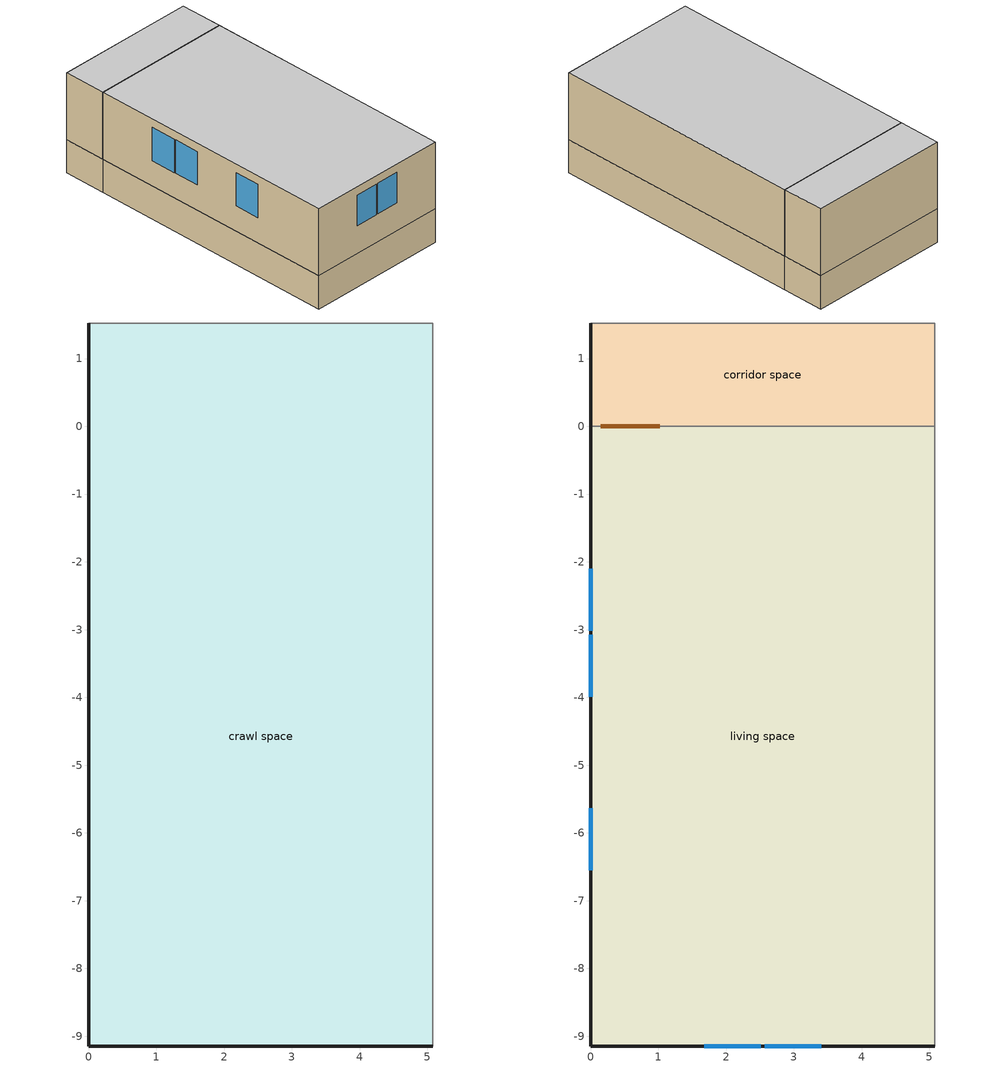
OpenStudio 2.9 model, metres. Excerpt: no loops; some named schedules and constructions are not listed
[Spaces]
crawl space
 floor foundation (FloorFndGrndCS): 0,0 0,1.52 5.08,1.52 5.08,0 z-1.22
 floor foundation (FloorFndGrndCS 1): 0,-9.14 0,0 5.08,0 5.08,-9.14 z-1.22
 wall foundation (WallFndGrndCS): 0,1.52 0,0 z-1.22:0
 wall adiabatic (WallFndGrndCS): 5.08,0 5.08,1.52 0,1.52 z-1.22:0
 wall foundation (WallFndGrndCS 1): 0,0 0,-9.14 5.08,-9.14 z-1.22:0
 wall adiabatic (WallFndGrndCS 1): 5.08,-9.14 5.08,0 z-1.22:0
 ceiling adiabatic (SurfaceTypeRoofAdiabatic Reversed): 5.08,0 5.08,1.52 0,1.52 0,0 z0
living space
 floor to crawl space (FloorCSInsFin Reversed): 0,-9.14 0,0 5.08,0 5.08,-9.14 z0
 wall outside (WallExtInsFin): 0,0 0,-9.14 5.08,-9.14 z0:2.44
 wall adiabatic (WallIntFinUninsFin Reversed): 5.08,-9.14 5.08,0 0,0 z0:2.44
 window (WindowConstruction): 1.67,-9.14 2.51,-9.14 / 2.57,-9.14 3.41,-9.14 z1.02:2.13; 0,-2.1 0,-3.02 / 0,-3.08 0,-3.99 / 0,-5.64 0,-6.55 z0.91:2.13
 ceiling adiabatic (SurfaceTypeRoofAdiabatic Reversed): 5.08,-9.14 5.08,0 0,0 0,-9.14 z2.44
corridor space
 floor adiabatic (FloorUnfinUninsUnfin): 0,0 0,1.52 5.08,1.52 5.08,0 z0
 wall outside (WallExtUninsUnfin): 0,1.52 0,0 z0:2.44
 wall adiabatic (WallIntUnfinUninsUnfin Reversed): 0,0 5.08,0 5.08,1.52 0,1.52 z0:2.44
 door inside (UninsDoor): 0.15,0 1.02,0 z0:2.13
 ceiling adiabatic (SurfaceTypeRoofAdiabatic Reversed): 5.08,0 5.08,1.52 0,1.52 0,0 z2.44
[Construction]
FloorCSInsFin: FloorIns, Plywood 0.75 in., Wood Floor, Floor Covering
[Schedule:Day]
res occupants schedule allday1; res occupants schedule allday2; res occupants schedule allday3; res occupants schedule allday4; res occupants schedule allday5; res occupants schedule allday6; res occupants schedule allday7; res occupants schedule allday8; res occupants schedule allday9; res occupants schedule allday10; res occupants schedule allday11; res occupants schedule allday12: 7, 0, 1, 8, 0, 0.88, 9, 0, 0.41, 16, 0, 0.24, 17, 0, 0.29, 18, 0, 0.55, 21, 0, 0.9, 24, 0, 1
Window shading schedule allday1; Window shading schedule allday2; Window shading schedule allday3; Window shading schedule allday4; Window shading schedule allday11; Window shading schedule allday12; res shower schedule allday4; res bath schedule allday1; res bath schedule allday2; res bath schedule allday3; res bath schedule allday5; res bath schedule allday6; res bath schedule allday7; Schedule Day 9; Schedule Day 12; Schedule Day 13; Schedule Day 11; Schedule Day 16; res refrig schedule winter design; Schedule Day 17; res cw schedule allday1; res cw schedule allday4; res cw schedule allday7; Schedule Day 18; res cd electric schedule allday1; res cd electric schedule allday4; res cd electric schedule allday7; Schedule Day 19; res dw schedule allday4; res dw schedule allday5; res dw schedule allday6; Schedule Day 22; res range electric|false schedule winter design; Schedule Day 25; res lighting interior winter design; Schedule Day 30; res lighting exterior winter design; Schedule Day 33; res misc plug loads schedule winter design; Schedule Day 36; res extra refrig schedule winter design; Schedule Day 39; res freezer schedule winter design; Schedule Day 42; res pool heater electric schedule winter design; Schedule Day 49; res hot tub heater electric schedule winter design; Schedule Day 56; res well pump schedule winter design; Schedule Day 59; res gas fireplace schedule winter design; Schedule Day 62; res gas grill schedule winter design; Schedule Day 65; res gas lighting schedule winter design: 24, 0, 0
Window shading schedule allday5; Window shading schedule allday6; Window shading schedule allday7; Window shading schedule allday8; Window shading schedule allday9; Window shading schedule allday10; res refrig schedule summer design; res range electric|false schedule summer design; res lighting interior summer design; res lighting exterior summer design; res misc plug loads schedule summer design; res extra refrig schedule summer design; res freezer schedule summer design; res pool heater electric schedule summer design; res hot tub heater electric schedule summer design; res well pump schedule summer design; res gas fireplace schedule summer design; res gas grill schedule summer design; res gas lighting schedule summer design: 24, 0, 1
res shower schedule allday1: 6, 50, 0, 7, 10, 0.3217, 24, 0, 0
res shower schedule allday2: 5, 20, 0, 5, 30, 0.0446485, 5, 40, 0.267891, 24, 0, 0
res shower schedule allday3: 10, 40, 0, 10, 50, 0.210262, 12, 40, 0, 12, 50, 0.541416, 24, 0, 0
res shower schedule allday5: 7, 0, 0, 7, 10, 0.141514, 7, 20, 0.330198, 8, 0, 0, 8, 10, 0.470095, 24, 0, 0
res shower schedule allday6: 18, 10, 0, 18, 20, 0.281533, 18, 30, 0.16892, 19, 40, 0, 19, 50, 0.156797, 24, 0, 0
res shower schedule allday7: 6, 20, 0, 6, 30, 0.196473, 6, 40, 0.0327455, 24, 0, 0
res sink schedule allday1: 0, 10, 0, 0, 20, 0.0089079, 6, 10, 0, 6, 20, 0.0327334, 6, 50, 0, 7, 0, 0.0036303, 7, 30, 0, 7, 40, 0.0012203, 8, 40, 0, 8, 50, 0.0293777, 9, 0, 0, 9, 10, 0.0006406, 10, 20, 0, 10, 30, 0.0276083, 10, 40, 0, 10, 50, 0.026022, 11, 50, 0, 12, 0, 0.0396278, 12, 10, 0.0410006, 12, 20, 0, 12, 30, 0.0009762, 13, 30, 0, 13, 40, 0.0448139, 15, 0, 0, 15, 10, 9.15e-05, 16, 50, 0, 17, 0, 0.0038438, 17, 40, 0, 17, 50, 0.140299, 18, 0, 0.113972, 18, 10, 0, 18, 20, 0.0313606, 18, 30, 0.0324283, 18, 50, 0, 19, 0, 0.0892923, 19, 30, 0, 19, 40, 0.0042708, 19, 50, 0.0004881, 20, 30, 0, 20, 40, 0.0281574, 20, 50, 0.0158328, 21, 0, 0.0018914, 24, 0, 0
res sink schedule allday2: 1, 30, 0, 1, 40, 0.0312691, 6, 10, 0, 6, 20, 0.0160769, 6, 30, 0.0131788, 7, 10, 0, 7, 20, 0.0125686, 8, 10, 0, 8, 20, 0.0342892, 9, 0, 0, 9, 10, 0.0162599, 10, 20, 0, 10, 30, 0.033435, 10, 40, 0.0938072, 10, 50, 0.0149786, 15, 20, 0, 15, 30, 0.0282184, 16, 20, 0, 16, 30, 0.0201037, 17, 30, 0, 17, 40, 0.0615924, 17, 50, 0.0150702, 18, 30, 0, 18, 40, 0.0582367, 18, 50, 0, 19, 0, 0.0076571, 19, 30, 0, 19, 40, 0.0291641, 19, 50, 0.114582, 20, 0, 0.037889, 20, 10, 0.133923, 20, 30, 0, 20, 40, 0.0056132, 20, 50, 0.20482, 21, 0, 0.0489322, 21, 10, 0, 21, 20, 0.0060708, 23, 20, 0, 23, 30, 0.0179683, 24, 0, 0
res sink schedule allday3: 5, 0, 0, 5, 10, 0.0023185, 5, 20, 0, 5, 30, 0.0415497, 9, 40, 0, 9, 50, 0.0073215, 10, 50, 0, 11, 0, 0.0216901, 11, 30, 0, 11, 40, 0.033313, 12, 50, 0, 13, 0, 0.0028371, 13, 40, 0, 13, 50, 0.06687, 14, 0, 0.0222087, 17, 30, 0, 17, 40, 0.0461867, 17, 50, 0, 18, 0, 0.0373093, 18, 40, 0, 18, 50, 0.0486272, 19, 50, 0, 20, 0, 0.0165954, 21, 0, 0, 21, 10, 0.0269676, 22, 20, 0, 22, 30, 0.0196461, 23, 40, 0, 23, 50, 0.0205308, 24, 0, 0
res sink schedule allday4: 3, 50, 0, 4, 0, 0.0035998, 6, 20, 0, 6, 30, 0.0034472, 7, 20, 0, 7, 30, 0.0008847, 8, 10, 0, 8, 20, 0.0315741, 8, 50, 0, 9, 0, 0.0475595, 9, 10, 0.0855095, 9, 20, 0.028737, 9, 30, 0.0039048, 13, 0, 0, 13, 10, 0.0230323, 13, 20, 0.0186394, 13, 50, 0, 14, 0, 0.0002746, 14, 20, 0, 14, 30, 0.0273948, 15, 40, 0, 15, 50, 0.0091214, 17, 10, 0, 17, 20, 0.0524407, 18, 10, 0, 18, 20, 0.0436546, 18, 40, 0, 18, 50, 0.0005796, 19, 20, 0, 19, 30, 0.182672, 19, 40, 0, 19, 50, 0.0013728, 20, 10, 0, 20, 20, 0.081208, 20, 50, 0, 21, 0, 0.0241916, 21, 10, 0, 21, 20, 0.004637, 21, 30, 0, 21, 40, 0.0450274, 22, 30, 0, 22, 40, 0.0015253, 23, 0, 0, 23, 10, 0.0277913, 23, 20, 0, 23, 30, 0.0608297, 23, 40, 0.0028981, 24, 0, 0
res sink schedule allday5: 3, 0, 0, 3, 10, 0.0350214, 5, 30, 0, 5, 40, 0.171782, 8, 30, 0, 8, 40, 0.0929226, 8, 50, 0.0036608, 9, 30, 0, 9, 40, 0.0233374, 10, 0, 0, 10, 10, 0.0727273, 10, 20, 0.0104027, 10, 40, 0, 10, 50, 0.0063758, 11, 20, 0, 11, 30, 0.0075046, 13, 50, 0, 14, 0, 0.0038133, 14, 20, 0, 14, 30, 0.0120195, 16, 0, 0, 16, 10, 0.0032032, 17, 50, 0, 18, 0, 0.0230018, 18, 10, 0, 18, 20, 0.0827029, 21, 0, 0, 21, 10, 0.011806, 21, 20, 0, 21, 30, 0.0045149, 22, 30, 0, 22, 40, 0.0088774, 24, 0, 0
res sink schedule allday6: 0, 10, 0, 0, 20, 0.0124161, 0, 30, 0, 0, 40, 0.0515558, 0, 50, 0, 1, 0, 0.0037218, 1, 20, 0, 1, 30, 0.00241, 2, 40, 0, 2, 50, 0.0780355, 8, 40, 0, 8, 50, 0.0601281, 9, 0, 0.229591, 9, 10, 0.0414277, 9, 20, 0.0142465, 9, 30, 0.0224832, 10, 0, 0, 10, 10, 0.155033, 10, 20, 0.0674192, 12, 10, 0, 12, 20, 0.014155, 12, 30, 0.019219, 12, 40, 0, 12, 50, 0.0363636, 14, 10, 0, 14, 20, 0.0112569, 15, 10, 0, 15, 20, 0.0534167, 15, 30, 0.0531116, 16, 10, 0, 16, 20, 0.0891703, 16, 30, 0, 16, 40, 0.0036608, 16, 50, 0.0217511, 17, 40, 0, 17, 50, 0.0199207, 18, 0, 0.0567724, 18, 10, 0, 18, 20, 0.0190055, 18, 30, 0.0486271, 18, 40, 0.0200733, 19, 10, 0, 19, 20, 0.0469189, 22, 30, 0, 22, 40, 0.0929834, 23, 0, 0, 23, 10, 0.057047, 24, 0, 0
res sink schedule allday7: 7, 30, 0, 7, 40, 0.0181208, 8, 50, 0, 9, 0, 0.0628737, 9, 10, 0.0549116, 11, 40, 0, 11, 50, 0.0449969, 12, 0, 0, 12, 10, 0.0013728, 15, 50, 0, 16, 0, 0.0452105, 17, 10, 0, 17, 20, 0.018975, 17, 30, 0.0063453, 17, 40, 0.0208664, 18, 20, 0, 18, 30, 0.0886515, 18, 40, 0.0229104, 19, 10, 0, 19, 20, 0.0531422, 19, 30, 0.002471, 19, 40, 0.0870044, 21, 0, 0, 21, 10, 0.0212325, 23, 30, 0, 23, 40, 0.0184564, 24, 0, 0
res bath schedule allday4: 15, 0, 0, 15, 10, 0.116266, 15, 20, 0.0581331, 18, 50, 0, 19, 0, 0.430102, 19, 10, 0.0860203, 24, 0, 0
res hot water distribution schedule allday1; res hot water distribution schedule allday2; res hot water distribution schedule allday3; res hot water distribution schedule allday4; res hot water distribution schedule allday5; res hot water distribution schedule allday6; res hot water distribution schedule allday7; res hot water distribution schedule allday8; res hot water distribution schedule allday9; res hot water distribution schedule allday10; res hot water distribution schedule allday11; res hot water distribution schedule allday12: 1, 0, 0.078424, 2, 0, 0.0392749, 4, 0, 0.00981873, 5, 0, 0.0392749, 6, 0, 0.274547, 7, 0, 0.941213, 8, 0, 1, 9, 0, 0.960725, 10, 0, 0.843152, 11, 0, 0.764728, 12, 0, 0.60788, 13, 0, 0.529456, 15, 0, 0.470544, 16, 0, 0.411757, 17, 0, 0.548968, 18, 0, 0.725453, 19, 0, 0.86279, 20, 0, 0.823515, 21, 0, 0.745091, 22, 0, 0.60788, 23, 0, 0.529456, 24, 0, 0.294058
res heating setpoint allday1; res heating setpoint allday2; res heating setpoint allday3; res heating setpoint allday4; res heating setpoint allday5; res heating setpoint allday6; res heating setpoint allday7; res heating setpoint allday8; res heating setpoint allday9; res heating setpoint allday10; res heating setpoint allday11; res heating setpoint allday12; res heating setpoint winter design; res cooling setpoint winter design: 24, 0, 21.1111
res heating setpoint summer design; res cooling setpoint summer design: 24, 0, 23.8889
res cooling setpoint allday1; res cooling setpoint allday2; res cooling setpoint allday3; res cooling setpoint allday4; res cooling setpoint allday5; res cooling setpoint allday6; res cooling setpoint allday7; res cooling setpoint allday8; res cooling setpoint allday9; res cooling setpoint allday10; res cooling setpoint allday11; res cooling setpoint allday12: 1, 0, 22.2222, 2, 0, 22.2222, 3, 0, 22.2222, 4, 0, 22.2222, 5, 0, 22.2222, 6, 0, 22.2222, 7, 0, 22.2222, 8, 0, 22.2222, 9, 0, 22.2222, 10, 0, 22.2222, 11, 0, 22.2222, 12, 0, 22.2222, 13, 0, 22.2222, 14, 0, 22.2222, 15, 0, 22.2222, 16, 0, 22.2222, 17, 0, 22.2222, 18, 0, 22.2222, 19, 0, 22.2222, 20, 0, 22.2222, 21, 0, 22.2222, 22, 0, 22.2222, 23, 0, 22.2222, 24, 0, 22.2222
res ceil fan benchmark|living space schedule allday1; res ceil fan benchmark|living space schedule allday12; res misc plug loads schedule allday1; res misc plug loads schedule allday12: 1, 0, 0.559347, 3, 0, 0.517396, 4, 0, 0.503412, 5, 0, 0.461461, 6, 0, 0.503412, 7, 0, 0.601298, 8, 0, 0.657232, 9, 0, 0.475445, 10, 0, 0.321624, 11, 0, 0.335608, 12, 0, 0.349592, 13, 0, 0.335608, 14, 0, 0.391543, 15, 0, 0.433494, 16, 0, 0.447477, 17, 0, 0.545363, 18, 0, 0.741134, 19, 0, 0.880971, 20, 0, 0.936905, 21, 0, 0.99284, 22, 0, 0.964873, 23, 0, 0.825036, 24, 0, 0.699183
res ceil fan benchmark|living space schedule allday2; res misc plug loads schedule allday2: 1, 0, 0.56338, 3, 0, 0.521127, 4, 0, 0.507042, 5, 0, 0.464789, 6, 0, 0.507042, 7, 0, 0.605634, 8, 0, 0.661972, 9, 0, 0.478873, 10, 0, 0.323944, 11, 0, 0.338028, 12, 0, 0.352113, 13, 0, 0.338028, 14, 0, 0.394366, 15, 0, 0.43662, 16, 0, 0.450704, 17, 0, 0.549296, 18, 0, 0.746479, 19, 0, 0.887324, 20, 0, 0.943662, 21, 0, 1, 22, 0, 0.971831, 23, 0, 0.830986, 24, 0, 0.704225
res ceil fan benchmark|living space schedule allday3; res ceil fan benchmark|living space schedule allday5; res misc plug loads schedule allday3; res misc plug loads schedule allday5: 1, 0, 0.445057, 3, 0, 0.411678, 4, 0, 0.400551, 5, 0, 0.367172, 6, 0, 0.400551, 7, 0, 0.478436, 8, 0, 0.522942, 9, 0, 0.378298, 10, 0, 0.255908, 11, 0, 0.267034, 12, 0, 0.278161, 13, 0, 0.267034, 14, 0, 0.31154, 15, 0, 0.344919, 16, 0, 0.356046, 17, 0, 0.433931, 18, 0, 0.5897, 19, 0, 0.700965, 20, 0, 0.74547, 21, 0, 0.789976, 22, 0, 0.767723, 23, 0, 0.656459, 24, 0, 0.556321
res ceil fan benchmark|living space schedule allday4; res misc plug loads schedule allday4: 1, 0, 0.443264, 3, 0, 0.410019, 4, 0, 0.398938, 5, 0, 0.365693, 6, 0, 0.398938, 7, 0, 0.476509, 8, 0, 0.520835, 9, 0, 0.376775, 10, 0, 0.254877, 11, 0, 0.265959, 12, 0, 0.27704, 13, 0, 0.265959, 14, 0, 0.310285, 15, 0, 0.34353, 16, 0, 0.354611, 17, 0, 0.432183, 18, 0, 0.587325, 19, 0, 0.698141, 20, 0, 0.742468, 21, 0, 0.786794, 22, 0, 0.764631, 23, 0, 0.653815, 24, 0, 0.55408
res ceil fan benchmark|living space schedule allday6; res ceil fan benchmark|living space schedule allday9; res misc plug loads schedule allday6; res misc plug loads schedule allday9: 1, 0, 0.370657, 3, 0, 0.342857, 4, 0, 0.333591, 5, 0, 0.305792, 6, 0, 0.333591, 7, 0, 0.398456, 8, 0, 0.435522, 9, 0, 0.315058, 10, 0, 0.213128, 11, 0, 0.222394, 12, 0, 0.23166, 13, 0, 0.222394, 14, 0, 0.25946, 15, 0, 0.287259, 16, 0, 0.296525, 17, 0, 0.36139, 18, 0, 0.49112, 19, 0, 0.583784, 20, 0, 0.62085, 21, 0, 0.657916, 22, 0, 0.639383, 23, 0, 0.546719, 24, 0, 0.463321
res ceil fan benchmark|living space schedule allday7; res ceil fan benchmark|living space schedule allday8; res misc plug loads schedule allday7; res misc plug loads schedule allday8: 1, 0, 0.367968, 3, 0, 0.34037, 4, 0, 0.331171, 5, 0, 0.303573, 6, 0, 0.331171, 7, 0, 0.395565, 8, 0, 0.432362, 9, 0, 0.312772, 10, 0, 0.211581, 11, 0, 0.220781, 12, 0, 0.22998, 13, 0, 0.220781, 14, 0, 0.257577, 15, 0, 0.285175, 16, 0, 0.294374, 17, 0, 0.358768, 18, 0, 0.487557, 19, 0, 0.579549, 20, 0, 0.616346, 21, 0, 0.653142, 22, 0, 0.634744, 23, 0, 0.542752, 24, 0, 0.459959
res ceil fan benchmark|living space schedule allday10; res misc plug loads schedule allday10: 1, 0, 0.443712, 3, 0, 0.410434, 4, 0, 0.399341, 5, 0, 0.366063, 6, 0, 0.399341, 7, 0, 0.476991, 8, 0, 0.521362, 9, 0, 0.377156, 10, 0, 0.255135, 11, 0, 0.266227, 12, 0, 0.27732, 13, 0, 0.266227, 14, 0, 0.310599, 15, 0, 0.343877, 16, 0, 0.35497, 17, 0, 0.43262, 18, 0, 0.587919, 19, 0, 0.698847, 20, 0, 0.743218, 21, 0, 0.787589, 22, 0, 0.765404, 23, 0, 0.654476, 24, 0, 0.55464
res ceil fan benchmark|living space schedule allday11; res misc plug loads schedule allday11: 1, 0, 0.442368, 3, 0, 0.40919, 4, 0, 0.398131, 5, 0, 0.364953, 6, 0, 0.398131, 7, 0, 0.475545, 8, 0, 0.519782, 9, 0, 0.376013, 10, 0, 0.254361, 11, 0, 0.265421, 12, 0, 0.27648, 13, 0, 0.265421, 14, 0, 0.309657, 15, 0, 0.342835, 16, 0, 0.353894, 17, 0, 0.431309, 18, 0, 0.586137, 19, 0, 0.696729, 20, 0, 0.740966, 21, 0, 0.785203, 22, 0, 0.763084, 23, 0, 0.652493, 24, 0, 0.55296
res refrig schedule allday1; res refrig schedule allday12; res extra refrig schedule allday1; res extra refrig schedule allday12; res freezer schedule allday1; res freezer schedule allday12: 1, 0, 0.610949, 2, 0, 0.595675, 3, 0, 0.580401, 4, 0, 0.565128, 6, 0, 0.549854, 7, 0, 0.580401, 8, 0, 0.610949, 10, 0, 0.626223, 12, 0, 0.610949, 15, 0, 0.641496, 16, 0, 0.626223, 17, 0, 0.672044, 18, 0, 0.733139, 19, 0, 0.763686, 20, 0, 0.733139, 21, 0, 0.717865, 22, 0, 0.702591, 23, 0, 0.672044, 24, 0, 0.626223
res refrig schedule allday2; res extra refrig schedule allday2; res freezer schedule allday2: 1, 0, 0.609489, 2, 0, 0.594252, 3, 0, 0.579015, 4, 0, 0.563777, 6, 0, 0.54854, 7, 0, 0.579015, 8, 0, 0.609489, 10, 0, 0.624726, 12, 0, 0.609489, 15, 0, 0.639964, 16, 0, 0.624726, 17, 0, 0.670438, 18, 0, 0.731387, 19, 0, 0.761861, 20, 0, 0.731387, 21, 0, 0.71615, 22, 0, 0.700912, 23, 0, 0.670438, 24, 0, 0.624726
res refrig schedule allday3; res refrig schedule allday4; res refrig schedule allday5; res extra refrig schedule allday3; res extra refrig schedule allday4; res extra refrig schedule allday5; res freezer schedule allday3; res freezer schedule allday4; res freezer schedule allday5: 1, 0, 0.791241, 2, 0, 0.77146, 3, 0, 0.751679, 4, 0, 0.731898, 6, 0, 0.712117, 7, 0, 0.751679, 8, 0, 0.791241, 10, 0, 0.811022, 12, 0, 0.791241, 15, 0, 0.830803, 16, 0, 0.811022, 17, 0, 0.870365, 18, 0, 0.949489, 19, 0, 0.989051, 20, 0, 0.949489, 21, 0, 0.929708, 22, 0, 0.909927, 23, 0, 0.870365, 24, 0, 0.811022
res refrig schedule allday6; res refrig schedule allday7; res refrig schedule allday8; res refrig schedule allday9; res extra refrig schedule allday6; res extra refrig schedule allday7; res extra refrig schedule allday8; res extra refrig schedule allday9; res freezer schedule allday6; res freezer schedule allday7; res freezer schedule allday8; res freezer schedule allday9: 1, 0, 0.8, 2, 0, 0.78, 3, 0, 0.76, 4, 0, 0.74, 6, 0, 0.72, 7, 0, 0.76, 8, 0, 0.8, 10, 0, 0.82, 12, 0, 0.8, 15, 0, 0.84, 16, 0, 0.82, 17, 0, 0.88, 18, 0, 0.96, 19, 0, 1, 20, 0, 0.96, 21, 0, 0.94, 22, 0, 0.92, 23, 0, 0.88, 24, 0, 0.82
res refrig schedule allday10; res extra refrig schedule allday10; res freezer schedule allday10: 1, 0, 0.679562, 2, 0, 0.662573, 3, 0, 0.645584, 4, 0, 0.628595, 6, 0, 0.611606, 7, 0, 0.645584, 8, 0, 0.679562, 10, 0, 0.696551, 12, 0, 0.679562, 15, 0, 0.71354, 16, 0, 0.696551, 17, 0, 0.747518, 18, 0, 0.815474, 19, 0, 0.849453, 20, 0, 0.815474, 21, 0, 0.798485, 22, 0, 0.781496, 23, 0, 0.747518, 24, 0, 0.696551
res refrig schedule allday11; res extra refrig schedule allday11; res freezer schedule allday11: 1, 0, 0.675182, 2, 0, 0.658303, 3, 0, 0.641423, 4, 0, 0.624544, 6, 0, 0.607664, 7, 0, 0.641423, 8, 0, 0.675182, 10, 0, 0.692062, 12, 0, 0.675182, 15, 0, 0.708942, 16, 0, 0.692062, 17, 0, 0.742701, 18, 0, 0.810219, 19, 0, 0.843978, 20, 0, 0.810219, 21, 0, 0.793339, 22, 0, 0.77646, 23, 0, 0.742701, 24, 0, 0.692062
res cw schedule allday2: 16, 50, 0, 17, 0, 0.0452261, 17, 10, 0.0091658, 24, 0, 0
res cw schedule allday3: 12, 30, 0, 12, 40, 0.0402412, 21, 30, 0, 21, 40, 0.0300704, 24, 0, 0
res cw schedule allday5: 11, 0, 0, 11, 10, 0.0322613, 24, 0, 0
res cw schedule allday6: 10, 20, 0, 10, 30, 0.120784, 11, 30, 0, 11, 40, 0.039598, 11, 50, 0.0190553, 24, 0, 0
res cd electric schedule allday2: 17, 50, 0, 18, 0, 0.0452261, 18, 10, 0.0091658, 24, 0, 0
res cd electric schedule allday3: 13, 30, 0, 13, 40, 0.0402412, 22, 30, 0, 22, 40, 0.0300704, 24, 0, 0
res cd electric schedule allday5: 12, 0, 0, 12, 10, 0.0322613, 24, 0, 0
res cd electric schedule allday6: 11, 20, 0, 11, 30, 0.120784, 12, 30, 0, 12, 40, 0.039598, 12, 50, 0.0190553, 24, 0, 0
res dw schedule allday1: 20, 10, 0, 20, 20, 0.0452681, 20, 30, 0.072616, 20, 40, 0.0679741, 20, 50, 0.0766462, 21, 0, 0.0364879, 21, 10, 0.052213, 24, 0, 0
res dw schedule allday2: 9, 50, 0, 10, 0, 0.0813962, 10, 10, 0.0792731, 10, 20, 0.0664268, 10, 30, 0.0746312, 24, 0, 0
res dw schedule allday3: 9, 0, 0, 9, 10, 0.074775, 9, 20, 0.084059, 9, 30, 0.0858582, 9, 40, 0.0544081, 9, 50, 0.0612451, 21, 10, 0, 21, 20, 0.0694494, 21, 30, 0.120295, 24, 0, 0
res dw schedule allday7: 9, 0, 0, 9, 10, 0.0523929, 9, 20, 0.0529327, 9, 30, 0.0899964, 9, 40, 0.0665707, 24, 0, 0
res range electric|false schedule allday1; res range electric|false schedule allday2; res range electric|false schedule allday12: 2, 0, 0.0466667, 4, 0, 0.0266667, 5, 0, 0.0466667, 6, 0, 0.0733333, 7, 0, 0.166667, 8, 0, 0.28, 9, 0, 0.306667, 10, 0, 0.32, 11, 0, 0.28, 12, 0, 0.333333, 13, 0, 0.38, 14, 0, 0.306667, 15, 0, 0.38, 16, 0, 0.293333, 17, 0, 0.613333, 18, 0, 1, 19, 0, 0.78, 20, 0, 0.4, 21, 0, 0.233333, 22, 0, 0.166667, 23, 0, 0.106667, 24, 0, 0.0733333
res range electric|false schedule allday3; res range electric|false schedule allday5: 2, 0, 0.0421574, 4, 0, 0.0240899, 5, 0, 0.0421574, 6, 0, 0.0662473, 7, 0, 0.150562, 8, 0, 0.252944, 9, 0, 0.277034, 10, 0, 0.289079, 11, 0, 0.252944, 12, 0, 0.301124, 13, 0, 0.343282, 14, 0, 0.277034, 15, 0, 0.343282, 16, 0, 0.264989, 17, 0, 0.554069, 18, 0, 0.903373, 19, 0, 0.704631, 20, 0, 0.361349, 21, 0, 0.210787, 22, 0, 0.150562, 23, 0, 0.0963598, 24, 0, 0.0662473
res range electric|false schedule allday4: 2, 0, 0.0419872, 4, 0, 0.0239927, 5, 0, 0.0419872, 6, 0, 0.0659799, 7, 0, 0.149954, 8, 0, 0.251923, 9, 0, 0.275916, 10, 0, 0.287912, 11, 0, 0.251923, 12, 0, 0.299909, 13, 0, 0.341896, 14, 0, 0.275916, 15, 0, 0.341896, 16, 0, 0.26392, 17, 0, 0.551832, 18, 0, 0.899727, 19, 0, 0.701787, 20, 0, 0.359891, 21, 0, 0.209936, 22, 0, 0.149954, 23, 0, 0.0959708, 24, 0, 0.0659799
res range electric|false schedule allday6; res range electric|false schedule allday9: 2, 0, 0.0378608, 4, 0, 0.0216348, 5, 0, 0.0378608, 6, 0, 0.0594956, 7, 0, 0.135217, 8, 0, 0.227165, 9, 0, 0.2488, 10, 0, 0.259617, 11, 0, 0.227165, 12, 0, 0.270435, 13, 0, 0.308295, 14, 0, 0.2488, 15, 0, 0.308295, 16, 0, 0.237982, 17, 0, 0.4976, 18, 0, 0.811304, 19, 0, 0.632817, 20, 0, 0.324521, 21, 0, 0.189304, 22, 0, 0.135217, 23, 0, 0.086539, 24, 0, 0.0594956
res range electric|false schedule allday7; res range electric|false schedule allday8: 2, 0, 0.0381161, 4, 0, 0.0217806, 5, 0, 0.0381161, 6, 0, 0.0598967, 7, 0, 0.136129, 8, 0, 0.228696, 9, 0, 0.250477, 10, 0, 0.261367, 11, 0, 0.228696, 12, 0, 0.272258, 13, 0, 0.310374, 14, 0, 0.250477, 15, 0, 0.310374, 16, 0, 0.239587, 17, 0, 0.500954, 18, 0, 0.816773, 19, 0, 0.637083, 20, 0, 0.326709, 21, 0, 0.19058, 22, 0, 0.136129, 23, 0, 0.0871225, 24, 0, 0.0598967
res range electric|false schedule allday10; res range electric|false schedule allday11: 2, 0, 0.0461562, 4, 0, 0.026375, 5, 0, 0.0461562, 6, 0, 0.0725311, 7, 0, 0.164844, 8, 0, 0.276937, 9, 0, 0.303312, 10, 0, 0.3165, 11, 0, 0.276937, 12, 0, 0.329687, 13, 0, 0.375843, 14, 0, 0.303312, 15, 0, 0.375843, 16, 0, 0.290125, 17, 0, 0.606624, 18, 0, 0.989061, 19, 0, 0.771468, 20, 0, 0.395624, 21, 0, 0.230781, 22, 0, 0.164844, 23, 0, 0.1055, 24, 0, 0.0725311
res lighting interior allday1; res lighting exterior allday1: 1, 0, 0.123464, 2, 0, 0.0740783, 4, 0, 0.0493855, 5, 0, 0.0549056, 6, 0, 0.150655, 7, 0, 0.353695, 8, 0, 0.447592, 9, 0, 0.475665, 10, 0, 0.48895, 11, 0, 0.475656, 12, 0, 0.457237, 13, 0, 0.443943, 14, 0, 0.440031, 15, 0, 0.447848, 16, 0, 0.493892, 17, 0, 0.612118, 18, 0, 0.811696, 19, 0, 0.98438, 20, 0, 0.981085, 21, 0, 0.804986, 22, 0, 0.606963, 23, 0, 0.526353, 24, 0, 0.248647
res lighting interior allday2; res lighting exterior allday2: 1, 0, 0.123464, 2, 0, 0.0740783, 4, 0, 0.0493855, 5, 0, 0.0546232, 6, 0, 0.149246, 7, 0, 0.350389, 8, 0, 0.443409, 9, 0, 0.468936, 10, 0, 0.479815, 11, 0, 0.466645, 12, 0, 0.448398, 13, 0, 0.435229, 14, 0, 0.431353, 15, 0, 0.434816, 16, 0, 0.458696, 17, 0, 0.531069, 18, 0, 0.683381, 19, 0, 0.875686, 20, 0, 0.978548, 21, 0, 0.902202, 22, 0, 0.714384, 23, 0, 0.625189, 24, 0, 0.248647
res lighting interior allday3; res lighting exterior allday3: 1, 0, 0.123464, 2, 0, 0.0740783, 4, 0, 0.0493855, 5, 0, 0.0538517, 6, 0, 0.145399, 7, 0, 0.341357, 8, 0, 0.431979, 9, 0, 0.450773, 10, 0, 0.455296, 11, 0, 0.442466, 12, 0, 0.42469, 13, 0, 0.411859, 14, 0, 0.408084, 15, 0, 0.409611, 16, 0, 0.422221, 17, 0, 0.465137, 18, 0, 0.570962, 19, 0, 0.741173, 20, 0, 0.897236, 21, 0, 0.924236, 22, 0, 0.799457, 23, 0, 0.495396, 24, 0, 0.248647
res lighting interior allday4; res lighting exterior allday4: 1, 0, 0.123464, 2, 0, 0.0740783, 4, 0, 0.0493855, 5, 0, 0.0527977, 6, 0, 0.140144, 7, 0, 0.329019, 8, 0, 0.416365, 9, 0, 0.426481, 10, 0, 0.422842, 11, 0, 0.410476, 12, 0, 0.393342, 13, 0, 0.380975, 14, 0, 0.377336, 15, 0, 0.377122, 16, 0, 0.378464, 17, 0, 0.385367, 18, 0, 0.411875, 19, 0, 0.484093, 20, 0, 0.619669, 21, 0, 0.782942, 22, 0, 0.878405, 23, 0, 0.595337, 24, 0, 0.248647
res lighting interior allday5; res lighting exterior allday5: 1, 0, 0.123464, 2, 0, 0.0740783, 4, 0, 0.0493855, 5, 0, 0.0517438, 6, 0, 0.134888, 7, 0, 0.316681, 8, 0, 0.400751, 9, 0, 0.40279, 10, 0, 0.391588, 11, 0, 0.379685, 12, 0, 0.363194, 13, 0, 0.351291, 14, 0, 0.347788, 15, 0, 0.347535, 16, 0, 0.348366, 17, 0, 0.352633, 18, 0, 0.369518, 19, 0, 0.41855, 20, 0, 0.520948, 21, 0, 0.668202, 22, 0, 0.796769, 23, 0, 0.580993, 24, 0, 0.248647
res lighting interior allday6; res lighting exterior allday6: 1, 0, 0.123464, 2, 0, 0.0740783, 4, 0, 0.0493855, 5, 0, 0.0509723, 6, 0, 0.131041, 7, 0, 0.307648, 8, 0, 0.389321, 9, 0, 0.385826, 10, 0, 0.369469, 11, 0, 0.357906, 12, 0, 0.341885, 13, 0, 0.330321, 14, 0, 0.326919, 15, 0, 0.326669, 16, 0, 0.327384, 17, 0, 0.330827, 18, 0, 0.344019, 19, 0, 0.382201, 20, 0, 0.464354, 21, 0, 0.591643, 22, 0, 0.722689, 23, 0, 0.55586, 24, 0, 0.248647
res lighting interior allday7; res lighting exterior allday7: 1, 0, 0.123464, 2, 0, 0.0740783, 4, 0, 0.0493855, 5, 0, 0.0506899, 6, 0, 0.129633, 7, 0, 0.304342, 8, 0, 0.385138, 9, 0, 0.379698, 10, 0, 0.361534, 11, 0, 0.350094, 12, 0, 0.334246, 13, 0, 0.322807, 14, 0, 0.31944, 15, 0, 0.319197, 16, 0, 0.319934, 17, 0, 0.323465, 18, 0, 0.33693, 19, 0, 0.375712, 20, 0, 0.458718, 21, 0, 0.586552, 22, 0, 0.717062, 23, 0, 0.552455, 24, 0, 0.248647
res lighting interior allday8; res lighting exterior allday8: 1, 0, 0.123464, 2, 0, 0.0740783, 4, 0, 0.0493855, 5, 0, 0.0509723, 6, 0, 0.131041, 7, 0, 0.307648, 8, 0, 0.389321, 9, 0, 0.385826, 10, 0, 0.369469, 11, 0, 0.357906, 12, 0, 0.341885, 13, 0, 0.330321, 14, 0, 0.326919, 15, 0, 0.326704, 16, 0, 0.327755, 17, 0, 0.332941, 18, 0, 0.35267, 19, 0, 0.407646, 20, 0, 0.517404, 21, 0, 0.666914, 22, 0, 0.786521, 23, 0, 0.569681, 24, 0, 0.248647
res lighting interior allday9; res lighting exterior allday9: 1, 0, 0.123464, 2, 0, 0.0740783, 4, 0, 0.0493855, 5, 0, 0.0517438, 6, 0, 0.134888, 7, 0, 0.316681, 8, 0, 0.400751, 9, 0, 0.40279, 10, 0, 0.391588, 11, 0, 0.379685, 12, 0, 0.363194, 13, 0, 0.351291, 14, 0, 0.347788, 15, 0, 0.347788, 16, 0, 0.350597, 17, 0, 0.363128, 18, 0, 0.404984, 19, 0, 0.503238, 20, 0, 0.658843, 21, 0, 0.807001, 22, 0, 0.848238, 23, 0, 0.558103, 24, 0, 0.248647
res lighting interior allday10; res lighting exterior allday10: 1, 0, 0.123464, 2, 0, 0.0740783, 4, 0, 0.0493855, 5, 0, 0.0527977, 6, 0, 0.140144, 7, 0, 0.329019, 8, 0, 0.416365, 9, 0, 0.426481, 10, 0, 0.422842, 11, 0, 0.410476, 12, 0, 0.393342, 13, 0, 0.380975, 14, 0, 0.377336, 15, 0, 0.378139, 16, 0, 0.386546, 17, 0, 0.418292, 18, 0, 0.505087, 19, 0, 0.662387, 20, 0, 0.83393, 21, 0, 0.902816, 22, 0, 0.81192, 23, 0, 0.504163, 24, 0, 0.248647
res lighting interior allday11; res lighting exterior allday11: 1, 0, 0.123464, 2, 0, 0.0740783, 4, 0, 0.0493855, 5, 0, 0.0538517, 6, 0, 0.145399, 7, 0, 0.341357, 8, 0, 0.431979, 9, 0, 0.450773, 10, 0, 0.455296, 11, 0, 0.442466, 12, 0, 0.42469, 13, 0, 0.411859, 14, 0, 0.408084, 15, 0, 0.421658, 16, 0, 0.486683, 17, 0, 0.622249, 18, 0, 0.814909, 19, 0, 0.947818, 20, 0, 0.908409, 21, 0, 0.732112, 22, 0, 0.554577, 23, 0, 0.484993, 24, 0, 0.248647
res lighting interior allday12; res lighting exterior allday12: 1, 0, 0.123464, 2, 0, 0.0740783, 4, 0, 0.0493855, 5, 0, 0.0546232, 6, 0, 0.149246, 7, 0, 0.350389, 8, 0, 0.443409, 9, 0, 0.468936, 10, 0, 0.479815, 11, 0, 0.466645, 12, 0, 0.448398, 13, 0, 0.435229, 14, 0, 0.431353, 15, 0, 0.446261, 16, 0, 0.519962, 17, 0, 0.674353, 18, 0, 0.882661, 19, 0, 1, 20, 0, 0.917626, 21, 0, 0.713502, 22, 0, 0.542286, 23, 0, 0.48109, 24, 0, 0.248647
res pool heater electric schedule allday1; res pool heater electric schedule allday3; res pool heater electric schedule allday5; res pool heater electric schedule allday10; res pool heater electric schedule allday12: 3, 0, 0.0187551, 4, 0, 0.0250068, 5, 0, 0.0500136, 6, 0, 0.0937755, 7, 0, 0.162544, 8, 0, 0.275075, 9, 0, 0.525143, 10, 0, 0.756455, 11, 0, 0.793966, 12, 0, 0.756455, 13, 0, 0.750204, 14, 0, 0.562653, 15, 0, 0.468877, 16, 0, 0.381354, 17, 0, 0.231313, 18, 0, 0.143789, 19, 0, 0.0812721, 20, 0, 0.0500136, 21, 0, 0.0250068, 24, 0, 0.0187551
res pool heater electric schedule allday2: 3, 0, 0.0188976, 4, 0, 0.0251969, 5, 0, 0.0503937, 6, 0, 0.0944882, 7, 0, 0.16378, 8, 0, 0.277165, 9, 0, 0.529134, 10, 0, 0.762205, 11, 0, 0.8, 12, 0, 0.762205, 13, 0, 0.755906, 14, 0, 0.566929, 15, 0, 0.472441, 16, 0, 0.384252, 17, 0, 0.233071, 18, 0, 0.144882, 19, 0, 0.0818898, 20, 0, 0.0503937, 21, 0, 0.0251969, 24, 0, 0.0188976
res pool heater electric schedule allday4; res pool heater electric schedule allday11: 3, 0, 0.0186329, 4, 0, 0.0248439, 5, 0, 0.0496878, 6, 0, 0.0931645, 7, 0, 0.161485, 8, 0, 0.273283, 9, 0, 0.521721, 10, 0, 0.751527, 11, 0, 0.788793, 12, 0, 0.751527, 13, 0, 0.745316, 14, 0, 0.558987, 15, 0, 0.465823, 16, 0, 0.378869, 17, 0, 0.229806, 18, 0, 0.142852, 19, 0, 0.0807426, 20, 0, 0.0496878, 21, 0, 0.0248439, 24, 0, 0.0186329
res pool heater electric schedule allday6; res pool heater electric schedule allday9: 3, 0, 0.023622, 4, 0, 0.0314961, 5, 0, 0.0629921, 6, 0, 0.11811, 7, 0, 0.204724, 8, 0, 0.346457, 9, 0, 0.661417, 10, 0, 0.952756, 11, 0, 1, 12, 0, 0.952756, 13, 0, 0.944882, 14, 0, 0.708661, 15, 0, 0.590551, 16, 0, 0.480315, 17, 0, 0.291339, 18, 0, 0.181102, 19, 0, 0.102362, 20, 0, 0.0629921, 21, 0, 0.0314961, 24, 0, 0.023622
res pool heater electric schedule allday7; res pool heater electric schedule allday8: 3, 0, 0.0235813, 4, 0, 0.0314418, 5, 0, 0.0628835, 6, 0, 0.117907, 7, 0, 0.204371, 8, 0, 0.345859, 9, 0, 0.660277, 10, 0, 0.951113, 11, 0, 0.998276, 12, 0, 0.951113, 13, 0, 0.943253, 14, 0, 0.70744, 15, 0, 0.589533, 16, 0, 0.479487, 17, 0, 0.290836, 18, 0, 0.18079, 19, 0, 0.102186, 20, 0, 0.0628835, 21, 0, 0.0314418, 24, 0, 0.0235813
res hot tub heater electric schedule allday1; res hot tub heater electric schedule allday3; res hot tub heater electric schedule allday5; res hot tub heater electric schedule allday10; res hot tub heater electric schedule allday12: 1, 0, 0.151232, 2, 0, 0.182738, 3, 0, 0.151232, 4, 0, 0.182738, 5, 0, 0.296162, 6, 0, 0.422188, 7, 0, 0.359175, 9, 0, 0.151232, 10, 0, 0.119725, 11, 0, 0.0945197, 14, 0, 0.0882184, 15, 0, 0.151232, 16, 0, 0.365476, 17, 0, 0.793966, 18, 0, 0.76876, 19, 0, 0.428489, 20, 0, 0.38438, 21, 0, 0.321367, 22, 0, 0.270956, 24, 0, 0.151232
res hot tub heater electric schedule allday2: 1, 0, 0.152381, 2, 0, 0.184127, 3, 0, 0.152381, 4, 0, 0.184127, 5, 0, 0.298413, 6, 0, 0.425397, 7, 0, 0.361905, 9, 0, 0.152381, 10, 0, 0.120635, 11, 0, 0.0952381, 14, 0, 0.0888889, 15, 0, 0.152381, 16, 0, 0.368254, 17, 0, 0.8, 18, 0, 0.774603, 19, 0, 0.431746, 20, 0, 0.387302, 21, 0, 0.32381, 22, 0, 0.273016, 24, 0, 0.152381
res hot tub heater electric schedule allday4; res hot tub heater electric schedule allday11: 1, 0, 0.150246, 2, 0, 0.181548, 3, 0, 0.150246, 4, 0, 0.181548, 5, 0, 0.294232, 6, 0, 0.419438, 7, 0, 0.356835, 9, 0, 0.150246, 10, 0, 0.118945, 11, 0, 0.0939039, 14, 0, 0.0876437, 15, 0, 0.150246, 16, 0, 0.363095, 17, 0, 0.788793, 18, 0, 0.763752, 19, 0, 0.425698, 20, 0, 0.381876, 21, 0, 0.319273, 22, 0, 0.269191, 24, 0, 0.150246
res hot tub heater electric schedule allday6; res hot tub heater electric schedule allday9: 1, 0, 0.190476, 2, 0, 0.230159, 3, 0, 0.190476, 4, 0, 0.230159, 5, 0, 0.373016, 6, 0, 0.531746, 7, 0, 0.452381, 9, 0, 0.190476, 10, 0, 0.150794, 11, 0, 0.119048, 14, 0, 0.111111, 15, 0, 0.190476, 16, 0, 0.460317, 17, 0, 1, 18, 0, 0.968254, 19, 0, 0.539683, 20, 0, 0.484127, 21, 0, 0.404762, 22, 0, 0.34127, 24, 0, 0.190476
res hot tub heater electric schedule allday7; res hot tub heater electric schedule allday8: 1, 0, 0.190148, 2, 0, 0.229762, 3, 0, 0.190148, 4, 0, 0.229762, 5, 0, 0.372373, 6, 0, 0.530829, 7, 0, 0.451601, 9, 0, 0.190148, 10, 0, 0.150534, 11, 0, 0.118842, 14, 0, 0.11092, 15, 0, 0.190148, 16, 0, 0.459524, 17, 0, 0.998276, 18, 0, 0.966585, 19, 0, 0.538752, 20, 0, 0.483292, 21, 0, 0.404064, 22, 0, 0.340681, 24, 0, 0.190148
res well pump schedule allday1; res well pump schedule allday12; res gas fireplace schedule allday1; res gas fireplace schedule allday12; res gas lighting schedule allday1; res gas lighting schedule allday12: 1, 0, 0.508543, 2, 0, 0.265829, 3, 0, 0.219598, 4, 0, 0.173367, 5, 0, 0.184925, 6, 0, 0.20804, 7, 0, 0.300503, 9, 0, 0.381407, 10, 0, 0.36985, 12, 0, 0.381407, 15, 0, 0.36985, 16, 0, 0.381407, 17, 0, 0.520101, 18, 0, 0.658795, 19, 0, 0.762815, 20, 0, 0.878393, 21, 0, 0.936182, 22, 0, 0.993971, 23, 0, 0.866835, 24, 0, 0.751257
res well pump schedule allday2; res gas fireplace schedule allday2; res gas lighting schedule allday2: 1, 0, 0.511628, 2, 0, 0.267442, 3, 0, 0.22093, 4, 0, 0.174419, 5, 0, 0.186047, 6, 0, 0.209302, 7, 0, 0.302326, 9, 0, 0.383721, 10, 0, 0.372093, 12, 0, 0.383721, 15, 0, 0.372093, 16, 0, 0.383721, 17, 0, 0.523256, 18, 0, 0.662791, 19, 0, 0.767442, 20, 0, 0.883721, 21, 0, 0.94186, 22, 0, 1, 23, 0, 0.872093, 24, 0, 0.755814
res well pump schedule allday3; res well pump schedule allday5; res gas fireplace schedule allday3; res gas fireplace schedule allday5; res gas lighting schedule allday3; res gas lighting schedule allday5: 1, 0, 0.446407, 2, 0, 0.233349, 3, 0, 0.192767, 4, 0, 0.152184, 5, 0, 0.16233, 6, 0, 0.182621, 7, 0, 0.263786, 9, 0, 0.334806, 10, 0, 0.32466, 12, 0, 0.334806, 15, 0, 0.32466, 16, 0, 0.334806, 17, 0, 0.456553, 18, 0, 0.578301, 19, 0, 0.669611, 20, 0, 0.771067, 21, 0, 0.821796, 22, 0, 0.872524, 23, 0, 0.760922, 24, 0, 0.659466
res well pump schedule allday4; res gas fireplace schedule allday4; res gas lighting schedule allday4: 1, 0, 0.445085, 2, 0, 0.232658, 3, 0, 0.192196, 4, 0, 0.151734, 5, 0, 0.161849, 6, 0, 0.18208, 7, 0, 0.263005, 9, 0, 0.333814, 10, 0, 0.323698, 12, 0, 0.333814, 15, 0, 0.323698, 16, 0, 0.333814, 17, 0, 0.455201, 18, 0, 0.576588, 19, 0, 0.667628, 20, 0, 0.768784, 21, 0, 0.819362, 22, 0, 0.86994, 23, 0, 0.758668, 24, 0, 0.657513
res well pump schedule allday6; res well pump schedule allday9; res gas fireplace schedule allday6; res gas fireplace schedule allday9; res gas lighting schedule allday6; res gas lighting schedule allday9: 1, 0, 0.391323, 2, 0, 0.204555, 3, 0, 0.16898, 4, 0, 0.133405, 5, 0, 0.142299, 6, 0, 0.160087, 7, 0, 0.231236, 9, 0, 0.293492, 10, 0, 0.284598, 12, 0, 0.293492, 15, 0, 0.284598, 16, 0, 0.293492, 17, 0, 0.400216, 18, 0, 0.506941, 19, 0, 0.586984, 20, 0, 0.675921, 21, 0, 0.720389, 22, 0, 0.764858, 23, 0, 0.667027, 24, 0, 0.57809
res well pump schedule allday7; res well pump schedule allday8; res gas fireplace schedule allday7; res gas fireplace schedule allday8; res gas lighting schedule allday7; res gas lighting schedule allday8: 1, 0, 0.389119, 2, 0, 0.203403, 3, 0, 0.168029, 4, 0, 0.132654, 5, 0, 0.141498, 6, 0, 0.159185, 7, 0, 0.229934, 9, 0, 0.291839, 10, 0, 0.282996, 12, 0, 0.291839, 15, 0, 0.282996, 16, 0, 0.291839, 17, 0, 0.397963, 18, 0, 0.504086, 19, 0, 0.583679, 20, 0, 0.672115, 21, 0, 0.716333, 22, 0, 0.760551, 23, 0, 0.663271, 24, 0, 0.574835
res well pump schedule allday10; res gas fireplace schedule allday10; res gas lighting schedule allday10: 1, 0, 0.430984, 2, 0, 0.225287, 3, 0, 0.186107, 4, 0, 0.146926, 5, 0, 0.156721, 6, 0, 0.176312, 7, 0, 0.254672, 9, 0, 0.323238, 10, 0, 0.313443, 12, 0, 0.323238, 15, 0, 0.313443, 16, 0, 0.323238, 17, 0, 0.440779, 18, 0, 0.55832, 19, 0, 0.646476, 20, 0, 0.744426, 21, 0, 0.793402, 22, 0, 0.842377, 23, 0, 0.734631, 24, 0, 0.63668
res well pump schedule allday11; res gas fireplace schedule allday11; res gas lighting schedule allday11: 1, 0, 0.429221, 2, 0, 0.224366, 3, 0, 0.185345, 4, 0, 0.146325, 5, 0, 0.15608, 6, 0, 0.17559, 7, 0, 0.253631, 9, 0, 0.321916, 10, 0, 0.312161, 12, 0, 0.321916, 15, 0, 0.312161, 16, 0, 0.321916, 17, 0, 0.438976, 18, 0, 0.556036, 19, 0, 0.643832, 20, 0, 0.741382, 21, 0, 0.790157, 22, 0, 0.838932, 23, 0, 0.731627, 24, 0, 0.634076
res gas grill schedule allday1; res gas grill schedule allday2; res gas grill schedule allday12: 1, 0, 0.0248447, 3, 0, 0.00621118, 4, 0, 0.0124224, 5, 0, 0.0434783, 6, 0, 0.0745342, 7, 0, 0.180124, 8, 0, 0.285714, 9, 0, 0.273292, 10, 0, 0.254658, 11, 0, 0.273292, 12, 0, 0.285714, 13, 0, 0.26087, 14, 0, 0.236025, 15, 0, 0.304348, 16, 0, 0.36646, 17, 0, 0.68323, 18, 0, 1, 19, 0, 0.714286, 20, 0, 0.434783, 21, 0, 0.273292, 22, 0, 0.118012, 23, 0, 0.0807453, 24, 0, 0.0434783
res gas grill schedule allday3; res gas grill schedule allday5: 1, 0, 0.022444, 3, 0, 0.00561101, 4, 0, 0.011222, 5, 0, 0.0392771, 6, 0, 0.0673321, 7, 0, 0.162719, 8, 0, 0.258107, 9, 0, 0.246885, 10, 0, 0.230051, 11, 0, 0.246885, 12, 0, 0.258107, 13, 0, 0.235662, 14, 0, 0.213218, 15, 0, 0.27494, 16, 0, 0.33105, 17, 0, 0.617211, 18, 0, 0.903373, 19, 0, 0.645266, 20, 0, 0.392771, 21, 0, 0.246885, 22, 0, 0.106609, 23, 0, 0.0729431, 24, 0, 0.0392771
res gas grill schedule allday4: 1, 0, 0.0223535, 3, 0, 0.00558836, 4, 0, 0.0111767, 5, 0, 0.0391185, 6, 0, 0.0670604, 7, 0, 0.162063, 8, 0, 0.257065, 9, 0, 0.245888, 10, 0, 0.229123, 11, 0, 0.245888, 12, 0, 0.257065, 13, 0, 0.234711, 14, 0, 0.212358, 15, 0, 0.27383, 16, 0, 0.329713, 17, 0, 0.61472, 18, 0, 0.899727, 19, 0, 0.642662, 20, 0, 0.391185, 21, 0, 0.245888, 22, 0, 0.106179, 23, 0, 0.0726487, 24, 0, 0.0391185
res gas grill schedule allday6; res gas grill schedule allday9: 1, 0, 0.0201566, 3, 0, 0.00503915, 4, 0, 0.0100783, 5, 0, 0.0352741, 6, 0, 0.0604698, 7, 0, 0.146135, 8, 0, 0.231801, 9, 0, 0.221723, 10, 0, 0.206605, 11, 0, 0.221723, 12, 0, 0.231801, 13, 0, 0.211644, 14, 0, 0.191488, 15, 0, 0.246918, 16, 0, 0.29731, 17, 0, 0.554307, 18, 0, 0.811304, 19, 0, 0.579503, 20, 0, 0.352741, 21, 0, 0.221723, 22, 0, 0.0957439, 23, 0, 0.065509, 24, 0, 0.0352741
res gas grill schedule allday7; res gas grill schedule allday8: 1, 0, 0.0202925, 3, 0, 0.00507312, 4, 0, 0.0101462, 5, 0, 0.0355119, 6, 0, 0.0608775, 7, 0, 0.147121, 8, 0, 0.233364, 9, 0, 0.223217, 10, 0, 0.207998, 11, 0, 0.223217, 12, 0, 0.233364, 13, 0, 0.213071, 14, 0, 0.192779, 15, 0, 0.248583, 16, 0, 0.299314, 17, 0, 0.558044, 18, 0, 0.816773, 19, 0, 0.583409, 20, 0, 0.355119, 21, 0, 0.223217, 22, 0, 0.0963894, 23, 0, 0.0659506, 24, 0, 0.0355119
res gas grill schedule allday10; res gas grill schedule allday11: 1, 0, 0.0245729, 3, 0, 0.00614324, 4, 0, 0.0122865, 5, 0, 0.0430027, 6, 0, 0.0737188, 7, 0, 0.178154, 8, 0, 0.282589, 9, 0, 0.270302, 10, 0, 0.251873, 11, 0, 0.270302, 12, 0, 0.282589, 13, 0, 0.258016, 14, 0, 0.233443, 15, 0, 0.301019, 16, 0, 0.362451, 17, 0, 0.675756, 18, 0, 0.989061, 19, 0, 0.706472, 20, 0, 0.430027, 21, 0, 0.270302, 22, 0, 0.116721, 23, 0, 0.0798621, 24, 0, 0.0430027
[Schedule:Rule] Apply Sunday=Yes; Apply Monday=Yes; Apply Tuesday=Yes; Apply Wednesday=Yes; Apply Thursday=Yes; Apply Friday=Yes; Apply Saturday=Yes
Name | Schedule Ruleset | Rule Order | Day Schedule | Date Specification Type | Specific Month 1 | Specific Day 1 | Specific Month 2 | Specific Day 2 | Specific Month 3 | Specific Day 3 | Specific Month 4 | Specific Day 4 | Specific Month 5 | Specific Day 5 | Specific Month 6 | Specific Day 6 | Specific Month 7 | Specific Day 7 | Specific Month 8 | Specific Day 8 | Specific Month 9 | Specific Day 9 | Specific Month 10 | Specific Day 10 | Specific Month 11 | Specific Day 11 | Specific Month 12 | Specific Day 12 | Specific Month 13 | Specific Day 13 | Specific Month 14 | Specific Day 14 | Specific Month 15 | Specific Day 15 | Specific Month 16 | Specific Day 16 | Specific Month 17 | Specific Day 17 | Specific Month 18 | Specific Day 18 | Specific Month 19 | Specific Day 19 | Specific Month 20 | Specific Day 20 | Specific Month 21 | Specific Day 21 | Specific Month 22 | Specific Day 22 | Specific Month 23 | Specific Day 23 | Specific Month 24 | Specific Day 24 | Specific Month 25 | Specific Day 25 | Specific Month 26 | Specific Day 26 | Specific Month 27 | Specific Day 27 | Specific Month 28 | Specific Day 28 | Specific Month 29 | Specific Day 29 | Specific Month 30 | Specific Day 30 | Specific Month 31 | Specific Day 31 | Specific Month 32 | Specific Day 32 | Specific Month 33 | Specific Day 33 | Specific Month 34 | Specific Day 34 | Specific Month 35 | Specific Day 35 | Specific Month 36 | Specific Day 36 | Specific Month 37 | Specific Day 37 | Specific Month 38 | Specific Day 38 | Specific Month 39 | Specific Day 39 | Specific Month 40 | Specific Day 40 | Specific Month 41 | Specific Day 41 | Specific Month 42 | Specific Day 42 | Specific Month 43 | Specific Day 43 | Specific Month 44 | Specific Day 44 | Specific Month 45 | Specific Day 45 | Specific Month 46 | Specific Day 46 | Specific Month 47 | Specific Day 47 | Specific Month 48 | Specific Day 48 | Specific Month 49 | Specific Day 49 | Specific Month 50 | Specific Day 50 | Specific Month 51 | Specific Day 51 | Specific Month 52 | Specific Day 52 | Specific Month 53 | Specific Day 53 | Start Month | Start Day | End Month | End Day
res bath schedule allday ruleset1 | res bath schedule | 6 | res bath schedule allday1 | SpecificDates | 1 | 1 | 1 | 8 | 1 | 15 | 1 | 22 | 1 | 29 | 2 | 5 | 2 | 12 | 2 | 19 | 2 | 26 | 3 | 5 | 3 | 12 | 3 | 19 | 3 | 26 | 4 | 2 | 4 | 9 | 4 | 16 | 4 | 23 | 4 | 30 | 5 | 7 | 5 | 14 | 5 | 21 | 5 | 28 | 6 | 4 | 6 | 11 | 6 | 18 | 6 | 25 | 7 | 2 | 7 | 9 | 7 | 16 | 7 | 23 | 7 | 30 | 8 | 6 | 8 | 13 | 8 | 20 | 8 | 27 | 9 | 3 | 9 | 10 | 9 | 17 | 9 | 24 | 10 | 1 | 10 | 8 | 10 | 15 | 10 | 22 | 10 | 29 | 11 | 5 | 11 | 12 | 11 | 19 | 11 | 26 | 12 | 3 | 12 | 10 | 12 | 17 | 12 | 24 | 12 | 31
res bath schedule allday ruleset2 | res bath schedule | 5 | res bath schedule allday2 | SpecificDates | 1 | 2 | 1 | 9 | 1 | 16 | 1 | 23 | 1 | 30 | 2 | 6 | 2 | 13 | 2 | 20 | 2 | 27 | 3 | 6 | 3 | 13 | 3 | 20 | 3 | 27 | 4 | 3 | 4 | 10 | 4 | 17 | 4 | 24 | 5 | 1 | 5 | 8 | 5 | 15 | 5 | 22 | 5 | 29 | 6 | 5 | 6 | 12 | 6 | 19 | 6 | 26 | 7 | 3 | 7 | 10 | 7 | 17 | 7 | 24 | 7 | 31 | 8 | 7 | 8 | 14 | 8 | 21 | 8 | 28 | 9 | 4 | 9 | 11 | 9 | 18 | 9 | 25 | 10 | 2 | 10 | 9 | 10 | 16 | 10 | 23 | 10 | 30 | 11 | 6 | 11 | 13 | 11 | 20 | 11 | 27 | 12 | 4 | 12 | 11 | 12 | 18 | 12 | 25
res bath schedule allday ruleset3 | res bath schedule | 4 | res bath schedule allday3 | SpecificDates | 1 | 3 | 1 | 10 | 1 | 17 | 1 | 24 | 1 | 31 | 2 | 7 | 2 | 14 | 2 | 21 | 2 | 28 | 3 | 7 | 3 | 14 | 3 | 21 | 3 | 28 | 4 | 4 | 4 | 11 | 4 | 18 | 4 | 25 | 5 | 2 | 5 | 9 | 5 | 16 | 5 | 23 | 5 | 30 | 6 | 6 | 6 | 13 | 6 | 20 | 6 | 27 | 7 | 4 | 7 | 11 | 7 | 18 | 7 | 25 | 8 | 1 | 8 | 8 | 8 | 15 | 8 | 22 | 8 | 29 | 9 | 5 | 9 | 12 | 9 | 19 | 9 | 26 | 10 | 3 | 10 | 10 | 10 | 17 | 10 | 24 | 10 | 31 | 11 | 7 | 11 | 14 | 11 | 21 | 11 | 28 | 12 | 5 | 12 | 12 | 12 | 19 | 12 | 26
res bath schedule allday ruleset4 | res bath schedule | 3 | res bath schedule allday4 | SpecificDates | 1 | 4 | 1 | 11 | 1 | 18 | 1 | 25 | 2 | 1 | 2 | 8 | 2 | 15 | 2 | 22 | 3 | 1 | 3 | 8 | 3 | 15 | 3 | 22 | 3 | 29 | 4 | 5 | 4 | 12 | 4 | 19 | 4 | 26 | 5 | 3 | 5 | 10 | 5 | 17 | 5 | 24 | 5 | 31 | 6 | 7 | 6 | 14 | 6 | 21 | 6 | 28 | 7 | 5 | 7 | 12 | 7 | 19 | 7 | 26 | 8 | 2 | 8 | 9 | 8 | 16 | 8 | 23 | 8 | 30 | 9 | 6 | 9 | 13 | 9 | 20 | 9 | 27 | 10 | 4 | 10 | 11 | 10 | 18 | 10 | 25 | 11 | 1 | 11 | 8 | 11 | 15 | 11 | 22 | 11 | 29 | 12 | 6 | 12 | 13 | 12 | 20 | 12 | 27
res bath schedule allday ruleset5 | res bath schedule | 2 | res bath schedule allday5 | SpecificDates | 1 | 5 | 1 | 12 | 1 | 19 | 1 | 26 | 2 | 2 | 2 | 9 | 2 | 16 | 2 | 23 | 3 | 2 | 3 | 9 | 3 | 16 | 3 | 23 | 3 | 30 | 4 | 6 | 4 | 13 | 4 | 20 | 4 | 27 | 5 | 4 | 5 | 11 | 5 | 18 | 5 | 25 | 6 | 1 | 6 | 8 | 6 | 15 | 6 | 22 | 6 | 29 | 7 | 6 | 7 | 13 | 7 | 20 | 7 | 27 | 8 | 3 | 8 | 10 | 8 | 17 | 8 | 24 | 8 | 31 | 9 | 7 | 9 | 14 | 9 | 21 | 9 | 28 | 10 | 5 | 10 | 12 | 10 | 19 | 10 | 26 | 11 | 2 | 11 | 9 | 11 | 16 | 11 | 23 | 11 | 30 | 12 | 7 | 12 | 14 | 12 | 21 | 12 | 28
res bath schedule allday ruleset6 | res bath schedule | 1 | res bath schedule allday6 | SpecificDates | 1 | 6 | 1 | 13 | 1 | 20 | 1 | 27 | 2 | 3 | 2 | 10 | 2 | 17 | 2 | 24 | 3 | 3 | 3 | 10 | 3 | 17 | 3 | 24 | 3 | 31 | 4 | 7 | 4 | 14 | 4 | 21 | 4 | 28 | 5 | 5 | 5 | 12 | 5 | 19 | 5 | 26 | 6 | 2 | 6 | 9 | 6 | 16 | 6 | 23 | 6 | 30 | 7 | 7 | 7 | 14 | 7 | 21 | 7 | 28 | 8 | 4 | 8 | 11 | 8 | 18 | 8 | 25 | 9 | 1 | 9 | 8 | 9 | 15 | 9 | 22 | 9 | 29 | 10 | 6 | 10 | 13 | 10 | 20 | 10 | 27 | 11 | 3 | 11 | 10 | 11 | 17 | 11 | 24 | 12 | 1 | 12 | 8 | 12 | 15 | 12 | 22 | 12 | 29
res bath schedule allday ruleset7 | res bath schedule | 0 | res bath schedule allday7 | SpecificDates | 1 | 7 | 1 | 14 | 1 | 21 | 1 | 28 | 2 | 4 | 2 | 11 | 2 | 18 | 2 | 25 | 3 | 4 | 3 | 11 | 3 | 18 | 3 | 25 | 4 | 1 | 4 | 8 | 4 | 15 | 4 | 22 | 4 | 29 | 5 | 6 | 5 | 13 | 5 | 20 | 5 | 27 | 6 | 3 | 6 | 10 | 6 | 17 | 6 | 24 | 7 | 1 | 7 | 8 | 7 | 15 | 7 | 22 | 7 | 29 | 8 | 5 | 8 | 12 | 8 | 19 | 8 | 26 | 9 | 2 | 9 | 9 | 9 | 16 | 9 | 23 | 9 | 30 | 10 | 7 | 10 | 14 | 10 | 21 | 10 | 28 | 11 | 4 | 11 | 11 | 11 | 18 | 11 | 25 | 12 | 2 | 12 | 9 | 12 | 16 | 12 | 23 | 12 | 30
res hot water distribution schedule allday rule1 | res hot water distribution schedule | 11 | res hot water distribution schedule allday1 | DateRange |  |  |  |  |  |  |  |  |  |  |  |  |  |  |  |  |  |  |  |  |  |  |  |  |  |  |  |  |  |  |  |  |  |  |  |  |  |  |  |  |  |  |  |  |  |  |  |  |  |  |  |  |  |  |  |  |  |  |  |  |  |  |  |  |  |  |  |  |  |  |  |  |  |  |  |  |  |  |  |  |  |  |  |  |  |  |  |  |  |  |  |  |  |  |  |  |  |  |  |  |  |  |  |  |  |  | 1 | 1 | 1 | 31
res hot water distribution schedule allday rule2 | res hot water distribution schedule | 10 | res hot water distribution schedule allday2 | DateRange |  |  |  |  |  |  |  |  |  |  |  |  |  |  |  |  |  |  |  |  |  |  |  |  |  |  |  |  |  |  |  |  |  |  |  |  |  |  |  |  |  |  |  |  |  |  |  |  |  |  |  |  |  |  |  |  |  |  |  |  |  |  |  |  |  |  |  |  |  |  |  |  |  |  |  |  |  |  |  |  |  |  |  |  |  |  |  |  |  |  |  |  |  |  |  |  |  |  |  |  |  |  |  |  |  |  | 2 | 1 | 2 | 28
res hot water distribution schedule allday rule3 | res hot water distribution schedule | 9 | res hot water distribution schedule allday3 | DateRange |  |  |  |  |  |  |  |  |  |  |  |  |  |  |  |  |  |  |  |  |  |  |  |  |  |  |  |  |  |  |  |  |  |  |  |  |  |  |  |  |  |  |  |  |  |  |  |  |  |  |  |  |  |  |  |  |  |  |  |  |  |  |  |  |  |  |  |  |  |  |  |  |  |  |  |  |  |  |  |  |  |  |  |  |  |  |  |  |  |  |  |  |  |  |  |  |  |  |  |  |  |  |  |  |  |  | 3 | 1 | 3 | 31
res hot water distribution schedule allday rule4 | res hot water distribution schedule | 8 | res hot water distribution schedule allday4 | DateRange |  |  |  |  |  |  |  |  |  |  |  |  |  |  |  |  |  |  |  |  |  |  |  |  |  |  |  |  |  |  |  |  |  |  |  |  |  |  |  |  |  |  |  |  |  |  |  |  |  |  |  |  |  |  |  |  |  |  |  |  |  |  |  |  |  |  |  |  |  |  |  |  |  |  |  |  |  |  |  |  |  |  |  |  |  |  |  |  |  |  |  |  |  |  |  |  |  |  |  |  |  |  |  |  |  |  | 4 | 1 | 4 | 30
res hot water distribution schedule allday rule5 | res hot water distribution schedule | 7 | res hot water distribution schedule allday5 | DateRange |  |  |  |  |  |  |  |  |  |  |  |  |  |  |  |  |  |  |  |  |  |  |  |  |  |  |  |  |  |  |  |  |  |  |  |  |  |  |  |  |  |  |  |  |  |  |  |  |  |  |  |  |  |  |  |  |  |  |  |  |  |  |  |  |  |  |  |  |  |  |  |  |  |  |  |  |  |  |  |  |  |  |  |  |  |  |  |  |  |  |  |  |  |  |  |  |  |  |  |  |  |  |  |  |  |  | 5 | 1 | 5 | 31
res hot water distribution schedule allday rule6 | res hot water distribution schedule | 6 | res hot water distribution schedule allday6 | DateRange |  |  |  |  |  |  |  |  |  |  |  |  |  |  |  |  |  |  |  |  |  |  |  |  |  |  |  |  |  |  |  |  |  |  |  |  |  |  |  |  |  |  |  |  |  |  |  |  |  |  |  |  |  |  |  |  |  |  |  |  |  |  |  |  |  |  |  |  |  |  |  |  |  |  |  |  |  |  |  |  |  |  |  |  |  |  |  |  |  |  |  |  |  |  |  |  |  |  |  |  |  |  |  |  |  |  | 6 | 1 | 6 | 30
